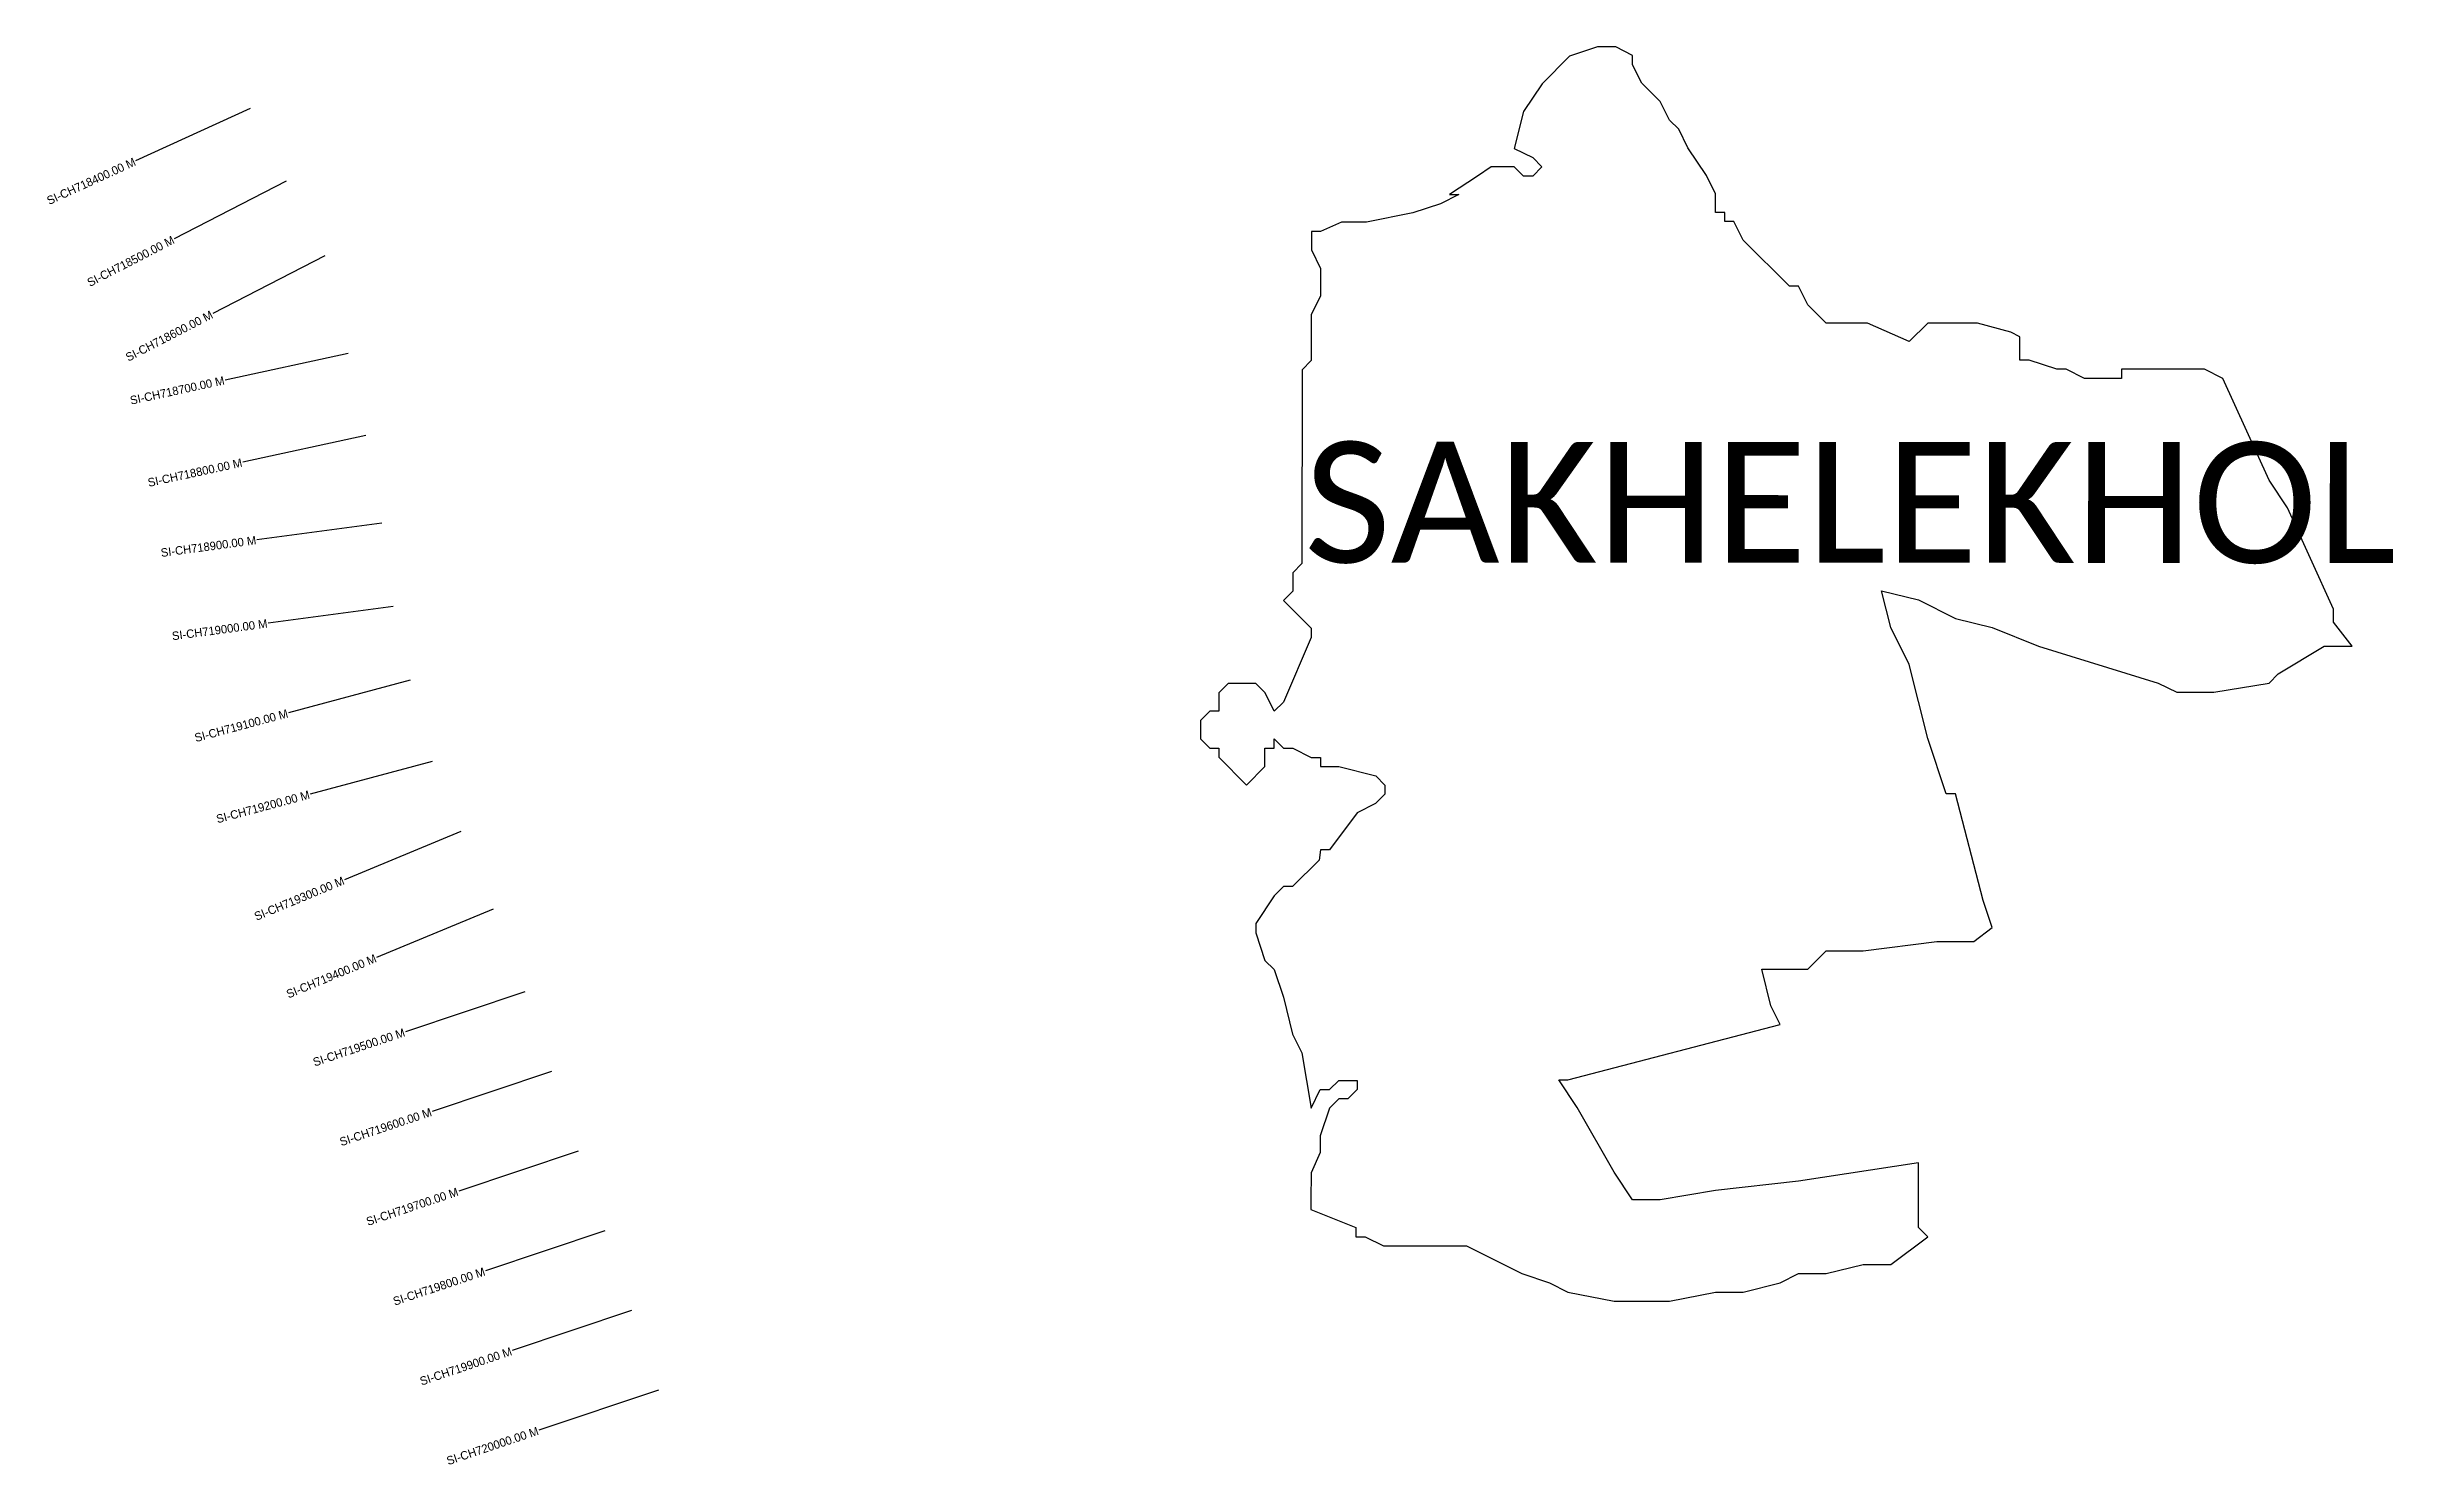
# Model space of a CAD drawing. Header units: metres. Extents: x 355554 to 358347, y 1745165 to 1746852.
import ezdxf
from ezdxf.enums import TextEntityAlignment as Align

# ---------------------------------------------------------------- set-up
doc = ezdxf.new("R2010")
doc.units = ezdxf.units.M
for name, color, linetype in [('CS', 134, 'Continuous'), ('CSMark', 6, 'Continuous'), ('VILLAGE BOUNDRY', 10, 'Continuous'), ('VILLAGE NAME', 250, 'Continuous')]:
    doc.layers.add(name, color=color, linetype=linetype)

msp = doc.modelspace()

# ---------------------------------------------------------------- linework, layer by layer
at = {"layer": 'CS'}
for p, q in [((355796.3, 1746778.6), (355659.9, 1746716.2)), ((355839.1, 1746692.2), (355705.7, 1746623.4)), ((355884.9, 1746603.3), (355751.6, 1746534.5)), ((355912.9, 1746487.1), (355766.3, 1746455.4)), ((355934, 1746389.4), (355787.4, 1746357.6)), ((355952.9, 1746285.2), (355804.3, 1746265.2)), ((355966.2, 1746186.1), (355817.6, 1746166.1)), ((355986.7, 1746098.2), (355841.8, 1746059.4)), ((356012.6, 1746001.6), (355867.7, 1745962.8)), ((356047, 1745918.2), (355908.4, 1745860.9)), ((356085.3, 1745825.8), (355946.7, 1745768.5)), ((356123.1, 1745727.7), (355980.9, 1745680.1)), ((356154.9, 1745632.9), (356012.6, 1745585.3)), ((356186.6, 1745538.1), (356044.4, 1745490.5)), ((356218.4, 1745443.3), (356076.1, 1745395.6)), ((356250.2, 1745348.6), (356108, 1745300.8)), ((356282, 1745253.8), (356139.9, 1745206))]:
    msp.add_line(p, q, dxfattribs=at)
at = {"layer": 'VILLAGE BOUNDRY'}
msp.add_lwpolyline([(357825.7, 1745963.2), (357814.7, 1745963.2), (357792.8, 1746029.1), (357781.8, 1746073), (357770.8, 1746117), (357748.9, 1746160.9), (357737.9, 1746204.8), (357781.8, 1746193.8), (357825.7, 1746171.8), (357869.6, 1746160.9), (357924.5, 1746138.9), (358067.2, 1746095), (358089.2, 1746084), (358133.1, 1746084), (358199, 1746095), (358210, 1746106), (358264.8, 1746138.9), (358297.8, 1746138.9), (358275.8, 1746167.2), (358275.8, 1746182.8), (358220.9, 1746303.6), (358199, 1746336.5), (358144.1, 1746457.3), (358122.1, 1746468.2), (358023.3, 1746468.2), (358023.3, 1746457.3), (357979.4, 1746457.3), (357957.5, 1746468.2), (357946.5, 1746468.2), (357913.5, 1746479.2), (357902.6, 1746479.2), (357902.6, 1746506.7), (357891.6, 1746512.2), (357852.2, 1746523.1), (357836.7, 1746523.1), (357792.8, 1746523.1), (357770.8, 1746501.2), (357721, 1746523.1), (357672, 1746523.1), (357650.1, 1746545.1), (357639.1, 1746567.1), (357628.1, 1746567.1), (357573.2, 1746621.9), (357562.2, 1746643.9), (357551.3, 1746643.9), (357551.3, 1746654.9), (357540.3, 1746654.9), (357540.3, 1746676.8), (357529.3, 1746698.8), (357507.4, 1746731.7), (357496.4, 1746753.7), (357485.4, 1746764.7), (357474.4, 1746786.6), (357452.5, 1746808.6), (357441.5, 1746830.5), (357441.5, 1746841.5), (357421.5, 1746851.7), (357399.6, 1746851.7), (357366.6, 1746840.7), (357333.7, 1746807.8), (357311.7, 1746774.9), (357300.7, 1746731), (357322.6, 1746720), (357333.6, 1746709), (357322.6, 1746698), (357311.7, 1746698), (357300.7, 1746709), (357273.3, 1746709), (357256.8, 1746698.1), (357223.8, 1746676.1), (357234.8, 1746676.1), (357212.9, 1746665.1), (357179.9, 1746654.2), (357125, 1746643.2), (357095.1, 1746643.2), (357070.1, 1746632.3), (357059.2, 1746632.3), (357059.2, 1746621.3), (357059.2, 1746610.3), (357070.1, 1746588.3), (357070.1, 1746555.4), (357059.1, 1746533.5), (357059.1, 1746478.6), (357048.1, 1746467.6), (357048, 1746237.1), (357037.1, 1746226.1), (357037, 1746204.1), (357026.1, 1746193.1), (357037, 1746182.2), (357059, 1746160.2), (357059, 1746149.2), (357026, 1746072.4), (357015, 1746061.4), (357004.1, 1746083.4), (356993.1, 1746094.4), (356960.1, 1746094.4), (356949.2, 1746083.4), (356949.2, 1746061.4), (356938.2, 1746061.5), (356927.2, 1746050.5), (356927.2, 1746039.5), (356927.2, 1746028.5), (356938.2, 1746017.5), (356949.2, 1746017.5), (356949.1, 1746006.6), (356982.1, 1745973.6), (357004, 1745995.5), (357004, 1746017.5), (357015, 1746017.5), (357015, 1746028.5), (357026, 1746017.5), (357037, 1746017.5), (357058.9, 1746006.5), (357069.9, 1746006.5), (357069.9, 1745995.5), (357091.9, 1745995.5), (357135.8, 1745984.5), (357146.8, 1745973.6), (357146.7, 1745962.6), (357135.7, 1745951.6), (357113.8, 1745940.6), (357080.8, 1745896.7), (357069.9, 1745896.7), (357068.5, 1745884.4), (357036.9, 1745852.8), (357026, 1745852.8), (357014.9, 1745841.8), (356993, 1745808.9), (356993, 1745798), (357004, 1745765), (357014.9, 1745754), (357025.9, 1745721.1), (357036.9, 1745677.2), (357047.8, 1745655.2), (357058.8, 1745589.3), (357069.8, 1745611.3), (357080.7, 1745611.3), (357091.7, 1745622.3), (357113.7, 1745622.3), (357113.7, 1745611.3), (357102.7, 1745600.3), (357091.7, 1745600.3), (357080.7, 1745589.3), (357069.7, 1745556.4), (357069.7, 1745536.4), (357058.8, 1745512.5), (357058.7, 1745479.6), (357058.7, 1745468.6), (357112.2, 1745447.3), (357112.2, 1745436.3), (357123.1, 1745436.3), (357145.1, 1745425.3), (357243.9, 1745425.3), (357309.8, 1745392.4), (357342.7, 1745381.4), (357364.6, 1745370.5), (357419.5, 1745359.5), (357485.4, 1745359.5), (357540.3, 1745370.5), (357573.2, 1745370.5), (357617.1, 1745381.4), (357639.1, 1745392.4), (357672, 1745392.4), (357716, 1745403.4), (357748.9, 1745403.4), (357792.8, 1745436.3), (357781.8, 1745447.3), (357781.8, 1745524.1), (357639.1, 1745502.2), (357540.3, 1745491.2), (357474.4, 1745480.2), (357452.5, 1745480.2), (357441.5, 1745480.2), (357419.5, 1745513.2), (357375.6, 1745590), (357353.7, 1745622.9), (357364.6, 1745622.9), (357617.1, 1745688.8), (357606.2, 1745710.8), (357595.2, 1745754.7), (357650.1, 1745754.7), (357672, 1745776.6), (357716, 1745776.6), (357803.8, 1745787.6), (357847.7, 1745787.6), (357869.6, 1745804.1), (357858.6, 1745836.4)], close=True, dxfattribs=at)

# ---------------------------------------------------------------- texts
at = {"layer": 'CSMark'}
for s, rotation, p in [('SI-CH718400.00 M', 24.5996, (355659, 1746715.8)), ('SI-CH718500.00 M', 27.2765, (355704.9, 1746623)), ('SI-CH718600.00 M', 27.2765, (355750.7, 1746534.1)), ('SI-CH718700.00 M', 12.2112, (355765.3, 1746455.2)), ('SI-CH718800.00 M', 12.2112, (355786.4, 1746357.4)), ('SI-CH718900.00 M', 7.6475, (355803.3, 1746265.1)), ('SI-CH719000.00 M', 7.6475, (355816.6, 1746166)), ('SI-CH719100.00 M', 14.9804, (355840.9, 1746059.1)), ('SI-CH719200.00 M', 14.9804, (355866.7, 1745962.5)), ('SI-CH719300.00 M', 22.4797, (355907.5, 1745860.5)), ('SI-CH719400.00 M', 22.4797, (355945.7, 1745768.1)), ('SI-CH719500.00 M', 18.509, (355979.9, 1745679.8)), ('SI-CH719600.00 M', 18.509, (356011.7, 1745585)), ('SI-CH719700.00 M', 18.509, (356043.4, 1745490.2)), ('SI-CH719800.00 M', 18.509, (356075.2, 1745395.3)), ('SI-CH719900.00 M', 18.5807, (356107.1, 1745300.4)), ('SI-CH720000.00 M', 18.5807, (356138.9, 1745205.7))]:
    msp.add_text(s, height=10, rotation=rotation, dxfattribs=at).set_placement(p, align=Align.MIDDLE_RIGHT)
at = {"layer": 'VILLAGE NAME', "insert": (357050.8, 1746382), "char_height": 143.7, "attachment_point": 1, "rotation": 359.9793}
msp.add_mtext_dynamic_manual_height_columns('{\\fCalibri|b0|i0|c0|p34;SAKHELEKHOL}', width=1418, gutter_width=718.5, heights=[0], dxfattribs=at)

doc.saveas('drawing.dxf')
